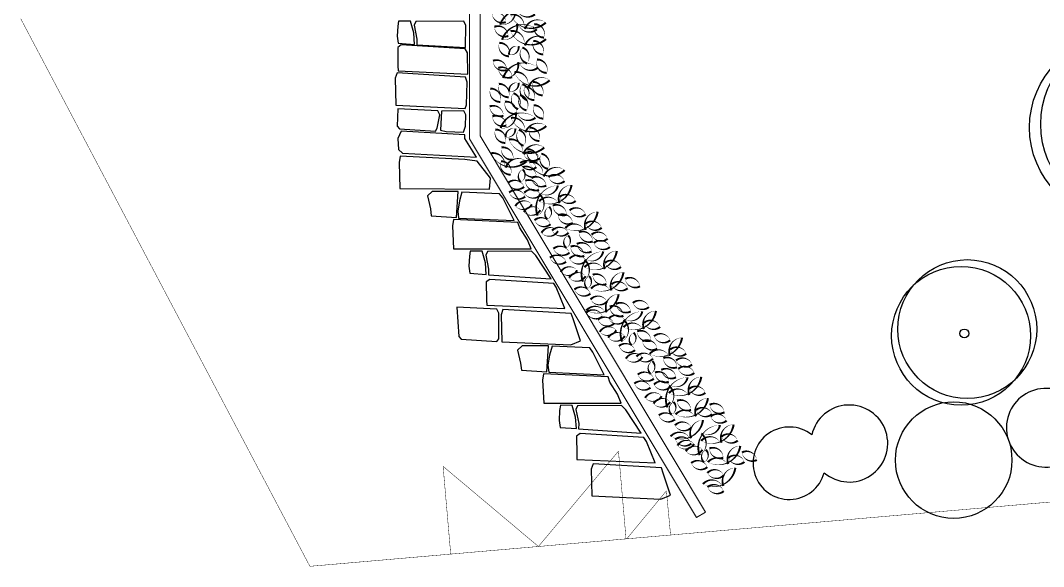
# Model space of a CAD drawing. Header units: metres. Extents: x -183 to 1639, y -350 to 198.
# Drawn here: x 709.5 to 733.55, y -304.67 to -291.85 of the extents above; entities that cross this region are included whole.
import ezdxf

# ---------------------------------------------------------------- set-up
doc = ezdxf.new("R2010")
doc.units = ezdxf.units.M
doc.header["$MEASUREMENT"] = 0
for name, color, linetype in [('dveře', 3, 'Continuous'), ('PODL0$0$HSV_POD', 7, 'Continuous'), ('SRAFY-TERÉN', 252, 'Continuous'), ('zariz.predmety', 203, 'Continuous')]:
    doc.layers.add(name, color=color, linetype=linetype)

msp = doc.modelspace()

# ---------------------------------------------------------------- linework, layer by layer
at = {"layer": 'dveře', "linetype": 'Continuous', "lineweight": 0}
for p, q in [((720.059, -288.808), (720.059, -294.626)), ((720.309, -294.556), (720.309, -288.758)), ((725.606, -303.394), (720.309, -294.556)), ((720.059, -294.626), (725.392, -303.523)), ((725.392, -303.523), (725.606, -303.394))]:
    msp.add_line(p, q, dxfattribs=at)
at = {"layer": 'PODL0$0$HSV_POD', "const_width": 0.01}
for points in [[(716.305, -304.669), (709.507, -291.802)], [(723.558, -301.963), (721.676, -304.203)], [(723.736, -304.024), (723.558, -301.963)], [(719.615, -304.382), (719.436, -302.321)], [(719.436, -302.321), (721.676, -304.203)], [(724.767, -303.935), (742.008, -302.439)], [(724.685, -302.896), (723.752, -304.023)], [(724.782, -303.925), (724.685, -302.896)], [(724.767, -303.935), (719.615, -304.382)], [(716.305, -304.669), (719.615, -304.382)]]:
    msp.add_lwpolyline(points, dxfattribs=at)
at = {"layer": 'SRAFY-TERÉN'}
for points in [[(718.767, -292.407), (718.745, -292.136), (718.67, -291.862), (718.389, -291.86), (718.372, -291.981), (718.359, -292.216), (718.382, -292.382), (718.767, -292.407)], [(719.959, -292.482), (719.972, -291.961), (719.923, -291.862), (718.792, -291.868), (718.756, -291.954), (718.819, -292.287), (718.818, -292.415), (719.959, -292.482)], [(720.014, -293.104), (720.01, -292.603), (719.954, -292.511), (718.454, -292.417), (718.368, -292.477), (718.374, -292.908), (718.376, -293.025), (720.014, -293.104)], [(718.356, -293.078), (718.312, -293.205), (718.328, -293.835), (719.953, -293.911), (719.985, -293.829), (720.005, -293.297), (719.962, -293.176), (718.356, -293.078)], [(718.37, -293.925), (718.36, -294.326), (718.414, -294.389), (719.254, -294.444), (719.3, -294.375), (719.357, -294.059), (719.309, -293.967), (718.37, -293.925)], [(719.396, -293.975), (719.376, -294.421), (719.51, -294.457), (719.916, -294.467), (719.964, -294.331), (719.967, -294.059), (719.922, -293.966), (719.396, -293.975)], [(720.222, -295.055), (719.943, -294.62), (719.949, -294.532), (718.45, -294.444), (718.371, -294.616), (718.387, -294.88), (718.478, -294.961), (720.222, -295.055)], [(718.428, -295.033), (718.404, -295.186), (718.416, -295.79), (720.53, -295.81), (720.549, -295.549), (720.24, -295.15), (719.946, -295.108), (718.428, -295.033)], [(719.752, -296.475), (719.793, -295.863), (719.644, -295.863), (719.176, -295.867), (719.068, -295.968), (719.136, -296.27), (719.159, -296.435), (719.752, -296.475)], [(721.105, -296.546), (720.839, -296.011), (720.763, -295.915), (719.88, -295.876), (719.818, -296.085), (719.781, -296.323), (719.799, -296.487), (721.105, -296.546)], [(719.678, -296.521), (719.653, -296.673), (719.683, -297.212), (721.506, -297.214), (721.418, -297.002), (721.238, -296.717), (721.195, -296.595), (719.678, -296.521)], [(719.678, -296.521), (719.653, -296.673), (719.683, -297.212), (721.506, -297.214), (721.418, -297.002), (721.238, -296.717), (721.195, -296.595), (719.678, -296.521)], [(720.452, -297.811), (720.429, -297.54), (720.354, -297.265), (720.073, -297.263), (720.056, -297.384), (720.044, -297.619), (720.067, -297.785), (720.452, -297.811)], [(721.975, -297.914), (721.614, -297.365), (721.511, -297.265), (720.476, -297.271), (720.44, -297.358), (720.504, -297.691), (720.502, -297.819), (721.975, -297.914)], [(722.3, -298.615), (722.094, -298.114), (722.038, -298.022), (720.538, -297.928), (720.452, -297.988), (720.458, -298.419), (720.46, -298.536), (722.3, -298.615)], [(719.757, -298.584), (719.804, -299.271), (719.858, -299.335), (720.698, -299.389), (720.744, -299.321), (720.744, -298.718), (720.696, -298.627), (719.757, -298.584)], [(720.842, -298.635), (720.798, -298.762), (720.813, -299.392), (722.438, -299.468), (722.663, -299.375), (722.49, -298.854), (722.447, -298.733), (720.842, -298.635)], [(721.871, -300.099), (721.912, -299.487), (721.763, -299.487), (721.295, -299.491), (721.187, -299.592), (721.255, -299.894), (721.278, -300.06), (721.871, -300.099)], [(723.224, -300.17), (722.958, -299.635), (722.882, -299.539), (721.999, -299.5), (721.937, -299.709), (721.9, -299.947), (721.918, -300.111), (723.224, -300.17)], [(721.797, -300.145), (721.772, -300.298), (721.802, -300.836), (723.625, -300.838), (723.537, -300.626), (723.356, -300.341), (723.314, -300.219), (721.797, -300.145)], [(721.797, -300.145), (721.772, -300.298), (721.802, -300.836), (723.625, -300.838), (723.537, -300.626), (723.356, -300.341), (723.314, -300.219), (721.797, -300.145)], [(722.571, -301.435), (722.548, -301.164), (722.473, -300.889), (722.192, -300.887), (722.175, -301.008), (722.163, -301.243), (722.185, -301.409), (722.571, -301.435)], [(724.094, -301.539), (723.733, -300.989), (723.63, -300.889), (722.595, -300.895), (722.559, -300.982), (722.623, -301.315), (722.621, -301.443), (724.094, -301.539)], [(724.419, -302.239), (724.213, -301.738), (724.157, -301.646), (722.657, -301.552), (722.571, -301.612), (722.577, -302.043), (722.578, -302.16), (724.419, -302.239)], [(722.96, -302.259), (722.917, -302.386), (722.932, -303.017), (724.557, -303.092), (724.782, -302.999), (724.609, -302.478), (724.566, -302.357), (722.96, -302.259)]]:
    msp.add_lwpolyline(points, dxfattribs=at)
at = {"layer": 'zariz.predmety', "color": 253, "linetype": 'Continuous', "ltscale": 0.001}
for points in [[(720.909, -291.884, 0, 0, 0.520567), (720.909, -291.884, 0, 0.05, 0.520567), (720.585, -291.668, 0, 0.05, 0.520567), (720.909, -291.884, 0.05, 0.05, 0)], [(720.778, -291.944, 0, 0, 0.520567), (720.778, -291.944, 0, 0.05, 0.520567), (721.13, -291.574, 0, 0.05, 0.520567), (721.161, -291.581, 0, 0.05, 0.520567), (721.595, -291.701, 0, 0.05, 0.520567), (720.778, -291.944, 0.05, 0.05, 0)], [(721.85, -291.896, 0, 0, 0.520567), (721.85, -291.896, 0, 0.05, 0.520567), (721.362, -292.046, 0, 0.05, 0.520567), (721.339, -292.024, 0, 0.05, 0.520567), (721.019, -291.707, 0, 0.05, 0.520567), (721.85, -291.896, 0.05, 0.05, 0)], [(720.822, -292.298, 0, 0, 0.520567), (720.822, -292.298, 0, 0.05, 0.520567), (721.174, -291.928, 0, 0.05, 0.520567), (721.205, -291.936, 0, 0.05, 0.520567), (721.639, -292.056, 0, 0.05, 0.520567), (720.822, -292.298, 0.05, 0.05, 0)], [(721.811, -292.247, 0, 0, 0.520567), (721.811, -292.247, 0, 0.05, 0.520567), (721.581, -291.933, 0, 0.05, 0.520567), (721.811, -292.247, 0.05, 0.05, 0)], [(720.967, -292.21, 0, 0, 0.520567), (720.967, -292.21, 0, 0.05, 0.520567), (720.643, -291.994, 0, 0.05, 0.520567), (720.967, -292.21, 0.05, 0.05, 0)], [(721.852, -292.284, 0, 0, 0.520567), (721.852, -292.284, 0, 0.05, 0.520567), (721.363, -292.434, 0, 0.05, 0.520567), (721.34, -292.413, 0, 0.05, 0.520567), (721.021, -292.095, 0, 0.05, 0.520567), (721.852, -292.284, 0.05, 0.05, 0)], [(720.758, -292.372, 0, 0, 0.520567), (720.758, -292.372, 0, 0.05, 0.520567), (720.988, -292.686, 0, 0.05, 0.520567), (720.758, -292.372, 0.05, 0.05, 0)], [(720.988, -292.65, 0, 0, 0.520567), (720.988, -292.65, 0, 0.05, 0.520567), (721.211, -292.45, 0, 0.05, 0.520567), (720.988, -292.65, 0.05, 0.05, 0)], [(721.788, -292.641, 0, 0, 0.520567), (721.788, -292.641, 0, 0.05, 0.520567), (721.558, -292.327, 0, 0.05, 0.520567), (721.788, -292.641, 0.05, 0.05, 0)], [(721.408, -292.854, 0, 0, 0.520567), (721.408, -292.854, 0, 0.05, 0.520567), (721.297, -292.481, 0, 0.05, 0.520567), (721.408, -292.854, 0.05, 0.05, 0)], [(720.934, -293.008, 0, 0, 0.520567), (720.934, -293.008, 0, 0.05, 0.520567), (720.61, -292.793, 0, 0.05, 0.520567), (720.934, -293.008, 0.05, 0.05, 0)], [(720.846, -293.197, 0, 0, 0.520567), (720.846, -293.197, 0, 0.05, 0.520567), (721.198, -292.827, 0, 0.05, 0.520567), (721.229, -292.834, 0, 0.05, 0.520567), (721.663, -292.955, 0, 0.05, 0.520567), (720.846, -293.197, 0.05, 0.05, 0)], [(721.873, -293.077, 0, 0, 0.520567), (721.873, -293.077, 0, 0.05, 0.520567), (721.643, -292.763, 0, 0.05, 0.520567), (721.873, -293.077, 0.05, 0.05, 0)], [(721.057, -293.177, 0, 0, 0.520567), (721.057, -293.177, 0, 0.05, 0.520567), (720.733, -292.961, 0, 0.05, 0.520567), (721.057, -293.177, 0.05, 0.05, 0)], [(721.941, -293.252, 0, 0, 0.520567), (721.941, -293.252, 0, 0.05, 0.520567), (721.453, -293.402, 0, 0.05, 0.520567), (721.43, -293.38, 0, 0.05, 0.520567), (721.11, -293.063, 0, 0.05, 0.520567), (721.941, -293.252, 0.05, 0.05, 0)], [(720.746, -293.335, 0, 0, 0.520567), (720.746, -293.335, 0, 0.05, 0.520567), (720.976, -293.649, 0, 0.05, 0.520567), (720.746, -293.335, 0.05, 0.05, 0)], [(720.988, -293.511, 0, 0, 0.520567), (720.988, -293.511, 0, 0.05, 0.520567), (721.21, -293.312, 0, 0.05, 0.520567), (720.988, -293.511, 0.05, 0.05, 0)], [(721.407, -293.716, 0, 0, 0.520567), (721.407, -293.716, 0, 0.05, 0.520567), (721.297, -293.343, 0, 0.05, 0.520567), (721.407, -293.716, 0.05, 0.05, 0)], [(721.58, -293.714, 0, 0, 0.520567), (721.58, -293.714, 0, 0.05, 0.520567), (721.35, -293.4, 0, 0.05, 0.520567), (721.58, -293.714, 0.05, 0.05, 0)], [(721.776, -293.603, 0, 0, 0.520567), (721.776, -293.603, 0, 0.05, 0.520567), (721.546, -293.29, 0, 0.05, 0.520567), (721.776, -293.603, 0.05, 0.05, 0)], [(720.549, -293.446, 0, 0, 0.520567), (720.549, -293.446, 0, 0.05, 0.520567), (720.779, -293.759, 0, 0.05, 0.520567), (720.549, -293.446, 0.05, 0.05, 0)], [(721.199, -293.927, 0, 0, 0.520567), (721.199, -293.927, 0, 0.05, 0.520567), (721.089, -293.555, 0, 0.05, 0.520567), (721.199, -293.927, 0.05, 0.05, 0)], [(721.242, -293.6, 0, 0, 0.520567), (721.242, -293.6, 0, 0.05, 0.520567), (721.397, -293.957, 0, 0.05, 0.520567), (721.242, -293.6, 0.05, 0.05, 0)], [(720.854, -294.081, 0, 0, 0.520567), (720.854, -294.081, 0, 0.05, 0.520567), (720.53, -293.866, 0, 0.05, 0.520567), (720.854, -294.081, 0.05, 0.05, 0)], [(720.89, -293.757, 0, 0, 0.520567), (720.89, -293.757, 0, 0.05, 0.520567), (721.157, -294.04, 0, 0.05, 0.520567), (720.89, -293.757, 0.05, 0.05, 0)], [(721.794, -294.15, 0, 0, 0.520567), (721.794, -294.15, 0, 0.05, 0.520567), (721.564, -293.837, 0, 0.05, 0.520567), (721.794, -294.15, 0.05, 0.05, 0)], [(720.92, -294.313, 0, 0, 0.520567), (720.92, -294.313, 0, 0.05, 0.520567), (720.596, -294.098, 0, 0.05, 0.520567), (720.92, -294.313, 0.05, 0.05, 0)], [(720.789, -294.373, 0, 0, 0.520567), (720.789, -294.373, 0, 0.05, 0.520567), (721.142, -294.003, 0, 0.05, 0.520567), (721.173, -294.011, 0, 0.05, 0.520567), (721.606, -294.131, 0, 0.05, 0.520567), (720.789, -294.373, 0.05, 0.05, 0)], [(721.862, -294.325, 0, 0, 0.520567), (721.862, -294.325, 0, 0.05, 0.520567), (721.373, -294.475, 0, 0.05, 0.520567), (721.35, -294.453, 0, 0.05, 0.520567), (721.031, -294.136, 0, 0.05, 0.520567), (721.862, -294.325, 0.05, 0.05, 0)], [(721.697, -294.676, 0, 0, 0.520567), (721.697, -294.676, 0, 0.05, 0.520567), (721.467, -294.363, 0, 0.05, 0.520567), (721.697, -294.676, 0.05, 0.05, 0)], [(720.666, -294.408, 0, 0, 0.520567), (720.666, -294.408, 0, 0.05, 0.520567), (720.896, -294.722, 0, 0.05, 0.520567), (720.666, -294.408, 0.05, 0.05, 0)], [(720.909, -294.585, 0, 0, 0.520567), (720.909, -294.585, 0, 0.05, 0.520567), (721.131, -294.385, 0, 0.05, 0.520567), (720.909, -294.585, 0.05, 0.05, 0)], [(721.328, -294.789, 0, 0, 0.520567), (721.328, -294.789, 0, 0.05, 0.520567), (721.217, -294.416, 0, 0.05, 0.520567), (721.328, -294.789, 0.05, 0.05, 0)], [(720.81, -294.83, 0, 0, 0.520567), (720.81, -294.83, 0, 0.05, 0.520567), (721.077, -295.114, 0, 0.05, 0.520567), (720.81, -294.83, 0.05, 0.05, 0)], [(721.813, -294.831, 0, 0, 0.520567), (721.813, -294.831, 0, 0.05, 0.520567), (721.325, -294.981, 0, 0.05, 0.520567), (721.301, -294.959, 0, 0.05, 0.520567), (720.982, -294.642, 0, 0.05, 0.520567), (721.813, -294.831, 0.05, 0.05, 0)], [(721.397, -295.155, 0, 0, 0.520567), (721.397, -295.155, 0, 0.05, 0.520567), (720.908, -295.304, 0, 0.05, 0.520567), (720.885, -295.283, 0, 0.05, 0.520567), (720.566, -294.966, 0, 0.05, 0.520567), (721.397, -295.155, 0.05, 0.05, 0)], [(721.707, -295.082, 0, 0, 0.520567), (721.707, -295.082, 0, 0.05, 0.520567), (721.33, -294.987, 0, 0.05, 0.520567), (721.707, -295.082, 0.05, 0.05, 0)], [(721.648, -295.183, 0, 0, 0.520567), (721.648, -295.183, 0, 0.05, 0.520567), (721.418, -294.869, 0, 0.05, 0.520567), (721.648, -295.183, 0.05, 0.05, 0)], [(721.745, -294.976, 0, 0, 0.520567), (721.745, -294.976, 0, 0.05, 0.520567), (721.9, -295.333, 0, 0.05, 0.520567), (721.745, -294.976, 0.05, 0.05, 0)], [(721.024, -295.468, 0, 0, 0.520567), (721.024, -295.468, 0, 0.05, 0.520567), (720.794, -295.154, 0, 0.05, 0.520567), (721.024, -295.468, 0.05, 0.05, 0)], [(721.626, -295.292, 0, 0, 0.520567), (721.626, -295.292, 0, 0.05, 0.520567), (721.249, -295.197, 0, 0.05, 0.520567), (721.626, -295.292, 0.05, 0.05, 0)], [(721.627, -295.509, 0, 0, 0.520567), (721.627, -295.509, 0, 0.05, 0.520567), (721.305, -295.292, 0, 0.05, 0.520567), (721.627, -295.509, 0.05, 0.05, 0)], [(722.293, -295.363, 0, 0, 0.520567), (722.293, -295.363, 0, 0.05, 0.520567), (721.804, -295.513, 0, 0.05, 0.520567), (721.781, -295.492, 0, 0.05, 0.520567), (721.462, -295.175, 0, 0.05, 0.520567), (722.293, -295.363, 0.05, 0.05, 0)], [(721.262, -295.641, 0, 0, 0.520567), (721.262, -295.641, 0, 0.05, 0.520567), (721.306, -295.345, 0, 0.05, 0.520567), (721.262, -295.641, 0.05, 0.05, 0)], [(721.514, -295.547, 0, 0, 0.520567), (721.514, -295.547, 0, 0.05, 0.520567), (721.861, -295.723, 0, 0.05, 0.520567), (721.514, -295.547, 0.05, 0.05, 0)], [(722.29, -295.62, 0, 0, 0.520567), (722.29, -295.62, 0, 0.05, 0.520567), (721.913, -295.525, 0, 0.05, 0.520567), (722.29, -295.62, 0.05, 0.05, 0)], [(720.963, -295.659, 0, 0, 0.520567), (720.963, -295.659, 0, 0.05, 0.520567), (721.34, -295.754, 0, 0.05, 0.520567), (720.963, -295.659, 0.05, 0.05, 0)], [(721.69, -295.827, 0, 0, 0.520567), (721.69, -295.827, 0, 0.05, 0.520567), (721.367, -295.61, 0, 0.05, 0.520567), (721.69, -295.827, 0.05, 0.05, 0)], [(721.658, -296.431, 0, 0, 0.520567), (721.658, -296.431, 0, 0.05, 0.520567), (721.694, -295.922, 0, 0.05, 0.520567), (721.722, -295.908, 0, 0.05, 0.520567), (722.133, -295.724, 0, 0.05, 0.520567), (721.658, -296.431, 0.05, 0.05, 0)], [(722.454, -295.711, 0, 0, 0.520567), (722.454, -295.711, 0, 0.05, 0.520567), (722.173, -296.138, 0, 0.05, 0.520567), (722.141, -296.136, 0, 0.05, 0.520567), (721.693, -296.095, 0, 0.05, 0.520567), (722.454, -295.711, 0.05, 0.05, 0)], [(720.988, -295.887, 0, 0, 0.520567), (720.988, -295.887, 0, 0.05, 0.520567), (721.365, -295.983, 0, 0.05, 0.520567), (720.988, -295.887, 0.05, 0.05, 0)], [(721.343, -295.893, 0, 0, 0.520567), (721.343, -295.893, 0, 0.05, 0.520567), (721.729, -295.941, 0, 0.05, 0.520567), (721.343, -295.893, 0.05, 0.05, 0)], [(722.55, -296.087, 0, 0, 0.520567), (722.55, -296.087, 0, 0.05, 0.520567), (722.173, -295.992, 0, 0.05, 0.520567), (722.55, -296.087, 0.05, 0.05, 0)], [(721.522, -296.165, 0, 0, 0.520567), (721.522, -296.165, 0, 0.05, 0.520567), (721.135, -296.205, 0, 0.05, 0.520567), (721.522, -296.165, 0.05, 0.05, 0)], [(721.72, -296.302, 0, 0, 0.520567), (721.72, -296.302, 0, 0.05, 0.520567), (721.334, -296.342, 0, 0.05, 0.520567), (721.72, -296.302, 0.05, 0.05, 0)], [(721.884, -296.518, 0, 0, 0.520567), (721.884, -296.518, 0, 0.05, 0.520567), (721.928, -296.223, 0, 0.05, 0.520567), (721.884, -296.518, 0.05, 0.05, 0)], [(722.338, -296.409, 0, 0, 0.520567), (722.338, -296.409, 0, 0.05, 0.520567), (722.015, -296.192, 0, 0.05, 0.520567), (722.338, -296.409, 0.05, 0.05, 0)], [(722.787, -296.401, 0, 0, 0.520567), (722.787, -296.401, 0, 0.05, 0.520567), (722.41, -296.305, 0, 0.05, 0.520567), (722.787, -296.401, 0.05, 0.05, 0)], [(721.585, -296.537, 0, 0, 0.520567), (721.585, -296.537, 0, 0.05, 0.520567), (721.962, -296.632, 0, 0.05, 0.520567), (721.585, -296.537, 0.05, 0.05, 0)], [(722.137, -296.425, 0, 0, 0.520567), (722.137, -296.425, 0, 0.05, 0.520567), (722.484, -296.601, 0, 0.05, 0.520567), (722.137, -296.425, 0.05, 0.05, 0)], [(723.068, -296.339, 0, 0, 0.520567), (723.068, -296.339, 0, 0.05, 0.520567), (722.787, -296.766, 0, 0.05, 0.520567), (722.755, -296.764, 0, 0.05, 0.520567), (722.307, -296.723, 0, 0.05, 0.520567), (723.068, -296.339, 0.05, 0.05, 0)], [(722.136, -296.793, 0, 0, 0.520567), (722.136, -296.793, 0, 0.05, 0.520567), (721.749, -296.834, 0, 0.05, 0.520567), (722.136, -296.793, 0.05, 0.05, 0)], [(721.998, -296.783, 0, 0, 0.520567), (721.998, -296.783, 0, 0.05, 0.520567), (722.384, -296.831, 0, 0.05, 0.520567), (721.998, -296.783, 0.05, 0.05, 0)], [(723.164, -296.716, 0, 0, 0.520567), (723.164, -296.716, 0, 0.05, 0.520567), (722.787, -296.62, 0, 0.05, 0.520567), (723.164, -296.716, 0.05, 0.05, 0)], [(722.328, -297.189, 0, 0, 0.520567), (722.328, -297.189, 0, 0.05, 0.520567), (722.372, -296.894, 0, 0.05, 0.520567), (722.328, -297.189, 0.05, 0.05, 0)], [(722.952, -297.037, 0, 0, 0.520567), (722.952, -297.037, 0, 0.05, 0.520567), (722.629, -296.82, 0, 0.05, 0.520567), (722.952, -297.037, 0.05, 0.05, 0)], [(723.303, -296.972, 0, 0, 0.520567), (723.303, -296.972, 0, 0.05, 0.520567), (722.926, -296.876, 0, 0.05, 0.520567), (723.303, -296.972, 0.05, 0.05, 0)], [(722.028, -297.208, 0, 0, 0.520567), (722.028, -297.208, 0, 0.05, 0.520567), (722.406, -297.303, 0, 0.05, 0.520567), (722.028, -297.208, 0.05, 0.05, 0)], [(722.755, -297.376, 0, 0, 0.520567), (722.755, -297.376, 0, 0.05, 0.520567), (722.432, -297.159, 0, 0.05, 0.520567), (722.755, -297.376, 0.05, 0.05, 0)], [(722.58, -297.096, 0, 0, 0.520567), (722.58, -297.096, 0, 0.05, 0.520567), (722.927, -297.272, 0, 0.05, 0.520567), (722.58, -297.096, 0.05, 0.05, 0)], [(723.355, -297.169, 0, 0, 0.520567), (723.355, -297.169, 0, 0.05, 0.520567), (722.978, -297.073, 0, 0.05, 0.520567), (723.355, -297.169, 0.05, 0.05, 0)], [(721.948, -297.418, 0, 0, 0.520567), (721.948, -297.418, 0, 0.05, 0.520567), (722.325, -297.513, 0, 0.05, 0.520567), (721.948, -297.418, 0.05, 0.05, 0)], [(722.408, -297.441, 0, 0, 0.520567), (722.408, -297.441, 0, 0.05, 0.520567), (722.794, -297.49, 0, 0.05, 0.520567), (722.408, -297.441, 0.05, 0.05, 0)], [(722.723, -297.98, 0, 0, 0.520567), (722.723, -297.98, 0, 0.05, 0.520567), (722.759, -297.47, 0, 0.05, 0.520567), (722.788, -297.457, 0, 0.05, 0.520567), (723.199, -297.273, 0, 0.05, 0.520567), (722.723, -297.98, 0.05, 0.05, 0)], [(723.519, -297.26, 0, 0, 0.520567), (723.519, -297.26, 0, 0.05, 0.520567), (723.238, -297.686, 0, 0.05, 0.520567), (723.207, -297.684, 0, 0.05, 0.520567), (722.758, -297.643, 0, 0.05, 0.520567), (723.519, -297.26, 0.05, 0.05, 0)], [(723.616, -297.636, 0, 0, 0.520567), (723.616, -297.636, 0, 0.05, 0.520567), (723.239, -297.541, 0, 0.05, 0.520567), (723.616, -297.636, 0.05, 0.05, 0)], [(722.587, -297.714, 0, 0, 0.520567), (722.587, -297.714, 0, 0.05, 0.520567), (722.201, -297.754, 0, 0.05, 0.520567), (722.587, -297.714, 0.05, 0.05, 0)], [(722.786, -297.851, 0, 0, 0.520567), (722.786, -297.851, 0, 0.05, 0.520567), (722.399, -297.891, 0, 0.05, 0.520567), (722.786, -297.851, 0.05, 0.05, 0)], [(722.822, -298.147, 0, 0, 0.520567), (722.822, -298.147, 0, 0.05, 0.520567), (722.866, -297.852, 0, 0.05, 0.520567), (722.822, -298.147, 0.05, 0.05, 0)], [(723.676, -297.761, 0, 0, 0.520567), (723.676, -297.761, 0, 0.05, 0.520567), (723.395, -298.188, 0, 0.05, 0.520567), (723.363, -298.186, 0, 0.05, 0.520567), (722.915, -298.145, 0, 0.05, 0.520567), (723.676, -297.761, 0.05, 0.05, 0)], [(723.275, -298.038, 0, 0, 0.520567), (723.275, -298.038, 0, 0.05, 0.520567), (722.952, -297.82, 0, 0.05, 0.520567), (723.275, -298.038, 0.05, 0.05, 0)], [(723.716, -297.916, 0, 0, 0.520567), (723.716, -297.916, 0, 0.05, 0.520567), (724.063, -298.092, 0, 0.05, 0.520567), (723.716, -297.916, 0.05, 0.05, 0)], [(722.523, -298.166, 0, 0, 0.520567), (722.523, -298.166, 0, 0.05, 0.520567), (722.9, -298.261, 0, 0.05, 0.520567), (722.523, -298.166, 0.05, 0.05, 0)], [(723.773, -298.137, 0, 0, 0.520567), (723.773, -298.137, 0, 0.05, 0.520567), (723.396, -298.042, 0, 0.05, 0.520567), (723.773, -298.137, 0.05, 0.05, 0)], [(723.561, -298.276, 0, 0, 0.520567), (723.561, -298.276, 0, 0.05, 0.520567), (723.28, -298.702, 0, 0.05, 0.520567), (723.249, -298.7, 0, 0.05, 0.520567), (722.801, -298.659, 0, 0.05, 0.520567), (723.561, -298.276, 0.05, 0.05, 0)], [(722.903, -298.399, 0, 0, 0.520567), (722.903, -298.399, 0, 0.05, 0.520567), (723.289, -298.448, 0, 0.05, 0.520567), (722.903, -298.399, 0.05, 0.05, 0)], [(724.274, -298.577, 0, 0, 0.520567), (724.274, -298.577, 0, 0.05, 0.520567), (723.897, -298.482, 0, 0.05, 0.520567), (724.274, -298.577, 0.05, 0.05, 0)], [(722.806, -298.702, 0, 0, 0.520567), (722.806, -298.702, 0, 0.05, 0.520567), (723.184, -298.797, 0, 0.05, 0.520567), (722.806, -298.702, 0.05, 0.05, 0)], [(723.674, -298.784, 0, 0, 0.520567), (723.674, -298.784, 0, 0.05, 0.520567), (723.351, -298.567, 0, 0.05, 0.520567), (723.674, -298.784, 0.05, 0.05, 0)], [(723.499, -298.505, 0, 0, 0.520567), (723.499, -298.505, 0, 0.05, 0.520567), (723.846, -298.681, 0, 0.05, 0.520567), (723.499, -298.505, 0.05, 0.05, 0)], [(723.642, -299.389, 0, 0, 0.520567), (723.642, -299.389, 0, 0.05, 0.520567), (723.678, -298.879, 0, 0.05, 0.520567), (723.707, -298.865, 0, 0.05, 0.520567), (724.117, -298.681, 0, 0.05, 0.520567), (723.642, -299.389, 0.05, 0.05, 0)], [(724.438, -298.668, 0, 0, 0.520567), (724.438, -298.668, 0, 0.05, 0.520567), (724.157, -299.095, 0, 0.05, 0.520567), (724.126, -299.093, 0, 0.05, 0.520567), (723.677, -299.052, 0, 0.05, 0.520567), (724.438, -298.668, 0.05, 0.05, 0)], [(723.452, -298.969, 0, 0, 0.520567), (723.452, -298.969, 0, 0.05, 0.520567), (723.075, -298.873, 0, 0.05, 0.520567), (723.452, -298.969, 0.05, 0.05, 0)], [(723.327, -298.85, 0, 0, 0.520567), (723.327, -298.85, 0, 0.05, 0.520567), (723.713, -298.898, 0, 0.05, 0.520567), (723.327, -298.85, 0.05, 0.05, 0)], [(724.535, -299.045, 0, 0, 0.520567), (724.535, -299.045, 0, 0.05, 0.520567), (724.158, -298.949, 0, 0.05, 0.520567), (724.535, -299.045, 0.05, 0.05, 0)], [(723.506, -299.123, 0, 0, 0.520567), (723.506, -299.123, 0, 0.05, 0.520567), (723.119, -299.163, 0, 0.05, 0.520567), (723.506, -299.123, 0.05, 0.05, 0)], [(723.705, -299.259, 0, 0, 0.520567), (723.705, -299.259, 0, 0.05, 0.520567), (723.318, -299.299, 0, 0.05, 0.520567), (723.705, -299.259, 0.05, 0.05, 0)], [(724.322, -299.366, 0, 0, 0.520567), (724.322, -299.366, 0, 0.05, 0.520567), (723.999, -299.149, 0, 0.05, 0.520567), (724.322, -299.366, 0.05, 0.05, 0)], [(723.869, -299.476, 0, 0, 0.520567), (723.869, -299.476, 0, 0.05, 0.520567), (723.913, -299.18, 0, 0.05, 0.520567), (723.869, -299.476, 0.05, 0.05, 0)], [(724.121, -299.383, 0, 0, 0.520567), (724.121, -299.383, 0, 0.05, 0.520567), (724.468, -299.559, 0, 0.05, 0.520567), (724.121, -299.383, 0.05, 0.05, 0)], [(725.052, -299.297, 0, 0, 0.520567), (725.052, -299.297, 0, 0.05, 0.520567), (724.771, -299.723, 0, 0.05, 0.520567), (724.739, -299.721, 0, 0.05, 0.520567), (724.291, -299.68, 0, 0.05, 0.520567), (725.052, -299.297, 0.05, 0.05, 0)], [(724.772, -299.358, 0, 0, 0.520567), (724.772, -299.358, 0, 0.05, 0.520567), (724.395, -299.263, 0, 0.05, 0.520567), (724.772, -299.358, 0.05, 0.05, 0)], [(723.57, -299.494, 0, 0, 0.520567), (723.57, -299.494, 0, 0.05, 0.520567), (723.947, -299.59, 0, 0.05, 0.520567), (723.57, -299.494, 0.05, 0.05, 0)], [(725.149, -299.673, 0, 0, 0.520567), (725.149, -299.673, 0, 0.05, 0.520567), (724.772, -299.578, 0, 0.05, 0.520567), (725.149, -299.673, 0.05, 0.05, 0)], [(724.12, -299.751, 0, 0, 0.520567), (724.12, -299.751, 0, 0.05, 0.520567), (723.733, -299.791, 0, 0.05, 0.520567), (724.12, -299.751, 0.05, 0.05, 0)], [(723.982, -299.74, 0, 0, 0.520567), (723.982, -299.74, 0, 0.05, 0.520567), (724.368, -299.789, 0, 0.05, 0.520567), (723.982, -299.74, 0.05, 0.05, 0)], [(724.312, -300.147, 0, 0, 0.520567), (724.312, -300.147, 0, 0.05, 0.520567), (724.356, -299.851, 0, 0.05, 0.520567), (724.312, -300.147, 0.05, 0.05, 0)], [(724.936, -299.994, 0, 0, 0.520567), (724.936, -299.994, 0, 0.05, 0.520567), (724.613, -299.777, 0, 0.05, 0.520567), (724.936, -299.994, 0.05, 0.05, 0)], [(725.287, -299.929, 0, 0, 0.520567), (725.287, -299.929, 0, 0.05, 0.520567), (724.91, -299.834, 0, 0.05, 0.520567), (725.287, -299.929, 0.05, 0.05, 0)], [(724.013, -300.165, 0, 0, 0.520567), (724.013, -300.165, 0, 0.05, 0.520567), (724.39, -300.26, 0, 0.05, 0.520567), (724.013, -300.165, 0.05, 0.05, 0)], [(724.74, -300.333, 0, 0, 0.520567), (724.74, -300.333, 0, 0.05, 0.520567), (724.417, -300.116, 0, 0.05, 0.520567), (724.74, -300.333, 0.05, 0.05, 0)], [(724.564, -300.054, 0, 0, 0.520567), (724.564, -300.054, 0, 0.05, 0.520567), (724.911, -300.229, 0, 0.05, 0.520567), (724.564, -300.054, 0.05, 0.05, 0)], [(725.34, -300.126, 0, 0, 0.520567), (725.34, -300.126, 0, 0.05, 0.520567), (724.963, -300.031, 0, 0.05, 0.520567), (725.34, -300.126, 0.05, 0.05, 0)], [(723.932, -300.376, 0, 0, 0.520567), (723.932, -300.376, 0, 0.05, 0.520567), (724.309, -300.471, 0, 0.05, 0.520567), (723.932, -300.376, 0.05, 0.05, 0)], [(724.393, -300.399, 0, 0, 0.520567), (724.393, -300.399, 0, 0.05, 0.520567), (724.779, -300.447, 0, 0.05, 0.520567), (724.393, -300.399, 0.05, 0.05, 0)], [(724.708, -300.937, 0, 0, 0.520567), (724.708, -300.937, 0, 0.05, 0.520567), (724.744, -300.428, 0, 0.05, 0.520567), (724.772, -300.414, 0, 0.05, 0.520567), (725.183, -300.23, 0, 0.05, 0.520567), (724.708, -300.937, 0.05, 0.05, 0)], [(725.504, -300.217, 0, 0, 0.520567), (725.504, -300.217, 0, 0.05, 0.520567), (725.223, -300.644, 0, 0.05, 0.520567), (725.191, -300.642, 0, 0.05, 0.520567), (724.743, -300.601, 0, 0.05, 0.520567), (725.504, -300.217, 0.05, 0.05, 0)], [(724.572, -300.671, 0, 0, 0.520567), (724.572, -300.671, 0, 0.05, 0.520567), (724.185, -300.712, 0, 0.05, 0.520567), (724.572, -300.671, 0.05, 0.05, 0)], [(725.6, -300.593, 0, 0, 0.520567), (725.6, -300.593, 0, 0.05, 0.520567), (725.223, -300.498, 0, 0.05, 0.520567), (725.6, -300.593, 0.05, 0.05, 0)], [(724.771, -300.808, 0, 0, 0.520567), (724.771, -300.808, 0, 0.05, 0.520567), (724.384, -300.848, 0, 0.05, 0.520567), (724.771, -300.808, 0.05, 0.05, 0)], [(724.806, -301.105, 0, 0, 0.520567), (724.806, -301.105, 0, 0.05, 0.520567), (724.851, -300.809, 0, 0.05, 0.520567), (724.806, -301.105, 0.05, 0.05, 0)], [(725.661, -300.719, 0, 0, 0.520567), (725.661, -300.719, 0, 0.05, 0.520567), (725.38, -301.145, 0, 0.05, 0.520567), (725.348, -301.143, 0, 0.05, 0.520567), (724.9, -301.102, 0, 0.05, 0.520567), (725.661, -300.719, 0.05, 0.05, 0)], [(725.26, -300.995, 0, 0, 0.520567), (725.26, -300.995, 0, 0.05, 0.520567), (724.937, -300.778, 0, 0.05, 0.520567), (725.26, -300.995, 0.05, 0.05, 0)], [(725.701, -300.874, 0, 0, 0.520567), (725.701, -300.874, 0, 0.05, 0.520567), (726.048, -301.05, 0, 0.05, 0.520567), (725.701, -300.874, 0.05, 0.05, 0)], [(724.507, -301.123, 0, 0, 0.520567), (724.507, -301.123, 0, 0.05, 0.520567), (724.884, -301.218, 0, 0.05, 0.520567), (724.507, -301.123, 0.05, 0.05, 0)], [(725.757, -301.095, 0, 0, 0.520567), (725.757, -301.095, 0, 0.05, 0.520567), (725.38, -300.999, 0, 0.05, 0.520567), (725.757, -301.095, 0.05, 0.05, 0)], [(726.1, -301.247, 0, 0, 0.520567), (726.1, -301.247, 0, 0.05, 0.520567), (725.723, -301.151, 0, 0.05, 0.520567), (726.1, -301.247, 0.05, 0.05, 0)], [(725.546, -301.233, 0, 0, 0.520567), (725.546, -301.233, 0, 0.05, 0.520567), (725.265, -301.66, 0, 0.05, 0.520567), (725.233, -301.658, 0, 0.05, 0.520567), (724.785, -301.617, 0, 0.05, 0.520567), (725.546, -301.233, 0.05, 0.05, 0)], [(724.887, -301.357, 0, 0, 0.520567), (724.887, -301.357, 0, 0.05, 0.520567), (725.273, -301.405, 0, 0.05, 0.520567), (724.887, -301.357, 0.05, 0.05, 0)], [(726.264, -301.338, 0, 0, 0.520567), (726.264, -301.338, 0, 0.05, 0.520567), (725.983, -301.764, 0, 0.05, 0.520567), (725.952, -301.762, 0, 0.05, 0.520567), (725.503, -301.722, 0, 0.05, 0.520567), (726.264, -301.338, 0.05, 0.05, 0)], [(725.468, -302.058, 0, 0, 0.520567), (725.468, -302.058, 0, 0.05, 0.520567), (725.504, -301.548, 0, 0.05, 0.520567), (725.533, -301.535, 0, 0.05, 0.520567), (725.944, -301.351, 0, 0.05, 0.520567), (725.468, -302.058, 0.05, 0.05, 0)], [(726.361, -301.714, 0, 0, 0.520567), (726.361, -301.714, 0, 0.05, 0.520567), (725.984, -301.619, 0, 0.05, 0.520567), (726.361, -301.714, 0.05, 0.05, 0)], [(725.271, -301.783, 0, 0, 0.520567), (725.271, -301.783, 0, 0.05, 0.520567), (724.894, -301.688, 0, 0.05, 0.520567), (725.271, -301.783, 0.05, 0.05, 0)], [(725.332, -301.792, 0, 0, 0.520567), (725.332, -301.792, 0, 0.05, 0.520567), (724.946, -301.832, 0, 0.05, 0.520567), (725.332, -301.792, 0.05, 0.05, 0)], [(725.531, -301.929, 0, 0, 0.520567), (725.531, -301.929, 0, 0.05, 0.520567), (725.144, -301.969, 0, 0.05, 0.520567), (725.531, -301.929, 0.05, 0.05, 0)], [(725.567, -302.225, 0, 0, 0.520567), (725.567, -302.225, 0, 0.05, 0.520567), (725.611, -301.93, 0, 0.05, 0.520567), (725.567, -302.225, 0.05, 0.05, 0)], [(726.421, -301.839, 0, 0, 0.520567), (726.421, -301.839, 0, 0.05, 0.520567), (726.14, -302.266, 0, 0.05, 0.520567), (726.108, -302.264, 0, 0.05, 0.520567), (725.66, -302.223, 0, 0.05, 0.520567), (726.421, -301.839, 0.05, 0.05, 0)], [(726.02, -302.116, 0, 0, 0.520567), (726.02, -302.116, 0, 0.05, 0.520567), (725.697, -301.899, 0, 0.05, 0.520567), (726.02, -302.116, 0.05, 0.05, 0)], [(726.518, -302.215, 0, 0, 0.520567), (726.518, -302.215, 0, 0.05, 0.520567), (726.141, -302.12, 0, 0.05, 0.520567), (726.518, -302.215, 0.05, 0.05, 0)], [(726.461, -301.994, 0, 0, 0.520567), (726.461, -301.994, 0, 0.05, 0.520567), (726.808, -302.17, 0, 0.05, 0.520567), (726.461, -301.994, 0.05, 0.05, 0)], [(725.268, -302.244, 0, 0, 0.520567), (725.268, -302.244, 0, 0.05, 0.520567), (725.645, -302.339, 0, 0.05, 0.520567), (725.268, -302.244, 0.05, 0.05, 0)], [(726.306, -302.354, 0, 0, 0.520567), (726.306, -302.354, 0, 0.05, 0.520567), (726.025, -302.78, 0, 0.05, 0.520567), (725.994, -302.778, 0, 0.05, 0.520567), (725.546, -302.737, 0, 0.05, 0.520567), (726.306, -302.354, 0.05, 0.05, 0)], [(725.648, -302.477, 0, 0, 0.520567), (725.648, -302.477, 0, 0.05, 0.520567), (726.034, -302.526, 0, 0.05, 0.520567), (725.648, -302.477, 0.05, 0.05, 0)], [(726.031, -302.904, 0, 0, 0.520567), (726.031, -302.904, 0, 0.05, 0.520567), (725.654, -302.808, 0, 0.05, 0.520567), (726.031, -302.904, 0.05, 0.05, 0)]]:
    msp.add_lwpolyline(points, format="xyseb", close=True, dxfattribs=at)
for centre, radius in [((735.64, -294.282), 2.157), ((735.377, -294.361), 2.157), ((731.757, -299.097), 1.632), ((731.611, -299.254), 1.632), ((731.687, -299.199), 0.105), ((731.438, -302.173), 1.369)]:
    msp.add_circle(centre, radius, dxfattribs=at)
for centre, radius, start, end in [((733.602, -301.413), 0.925, 25.4159, 313.795), ((728.983, -301.784), 0.905, 229.321, 167.0138), ((727.572, -302.247), 0.851, 51.531, 344.8038)]:
    msp.add_arc(centre, radius, start, end, dxfattribs=at)

doc.saveas('drawing.dxf')
